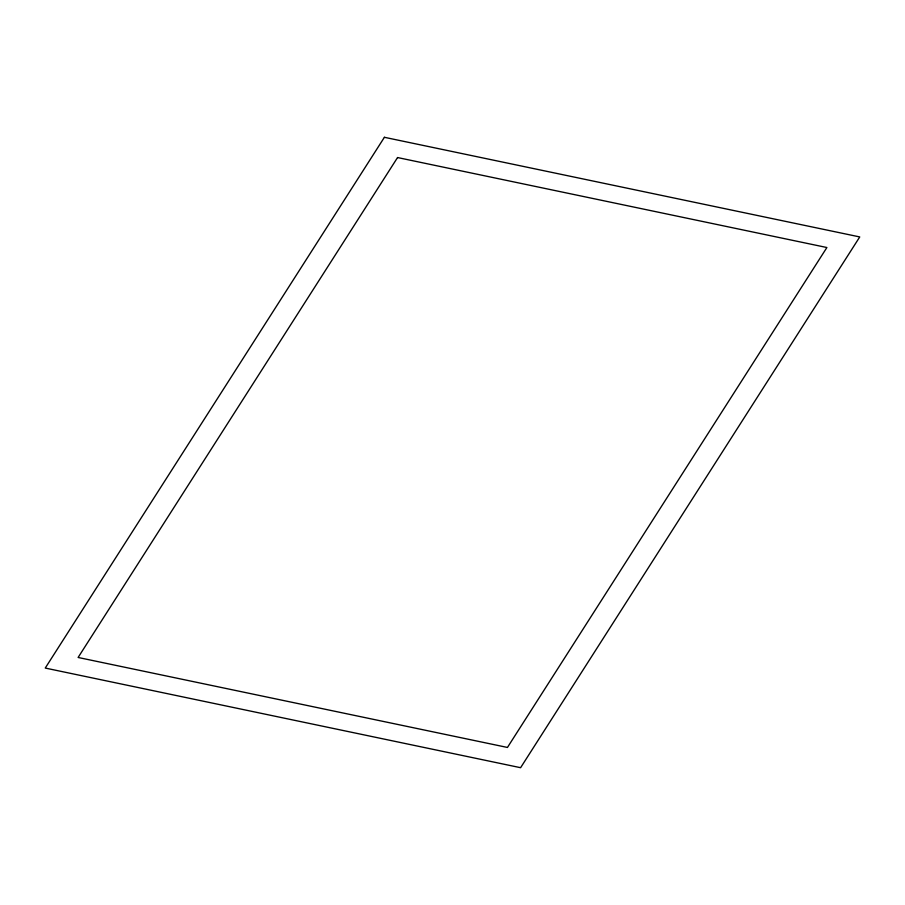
<?xml version="1.0" encoding="UTF-8"?>
<svg xmlns="http://www.w3.org/2000/svg" width="905" height="905" viewBox="0 0 905 905"><rect width="100%" height="100%" fill="white"/><g stroke="black" fill="none" stroke-linecap="round" stroke-linejoin="round"><path stroke-width="1.36" d="M384.399 137.3L45.25 668.06L520.601 767.7L859.75 236.94L384.399 137.3M397.555 157.549L78.113 657.471L507.445 747.451L826.887 247.529L397.555 157.549"/></g></svg>
